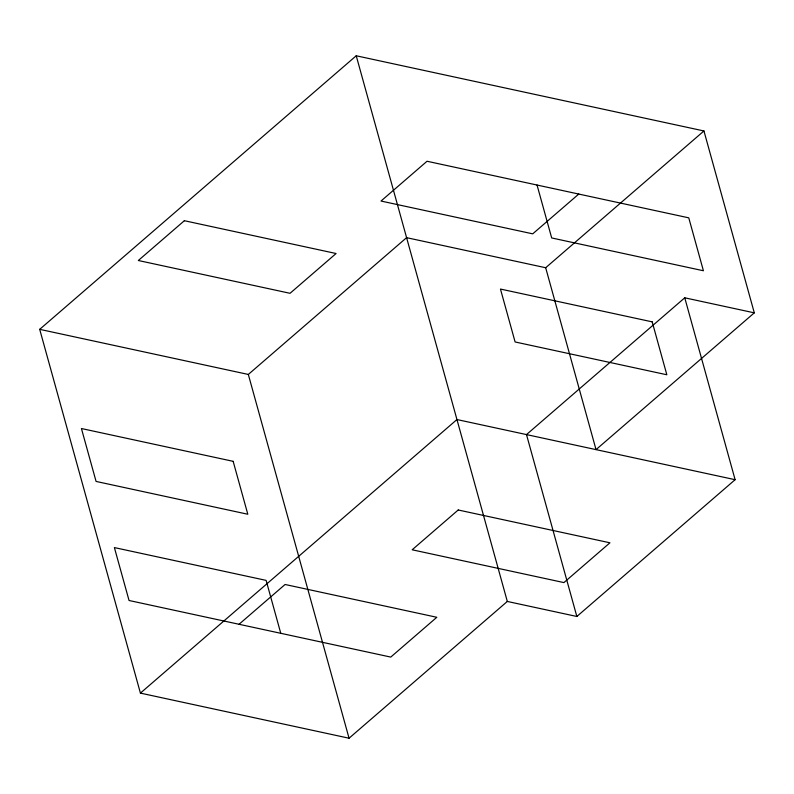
<?xml version="1.0" encoding="UTF-8"?>
<svg xmlns="http://www.w3.org/2000/svg" width="794" height="794" viewBox="0 0 794 794"><rect width="100%" height="100%" fill="white"/><g stroke="black" fill="none" stroke-linecap="round" stroke-linejoin="round"><path stroke-width="1.19" d="M39.7 329.341L356.228 55.779L703.941 130.96L754.3 312.846L596.036 449.622L545.677 267.737L406.588 237.664L248.323 374.45L39.7 329.341L140.419 693.112L349.052 738.221L507.316 601.445L576.851 616.481L735.115 479.695L684.756 297.81L526.491 434.586L576.851 616.481M578.766 194.054L532.724 233.843L381.001 201.041L427.033 161.251L688.765 217.844L703.415 270.754L551.691 237.952L537.042 185.032M545.677 267.737L703.941 130.96M140.419 693.112L456.947 419.55L735.115 479.695M239.044 624.273L285.086 584.483L436.809 617.285L390.767 657.085L129.045 600.492L114.386 547.582L266.119 580.384L280.768 633.294M684.756 297.81L754.3 312.846M356.228 55.779L507.316 601.445M248.323 374.45L349.052 738.221M184.367 220.712L138.325 260.501L290.048 293.304L336.09 253.514L184.367 220.712M458.217 509.986L412.175 549.785L563.909 582.588L609.941 542.798L458.217 509.986M652.192 321.858L500.458 289.056L515.108 341.966L666.841 374.768L652.192 321.858M233.158 461.334L81.425 428.522L96.074 481.432L247.807 514.244L233.158 461.334"/></g></svg>
